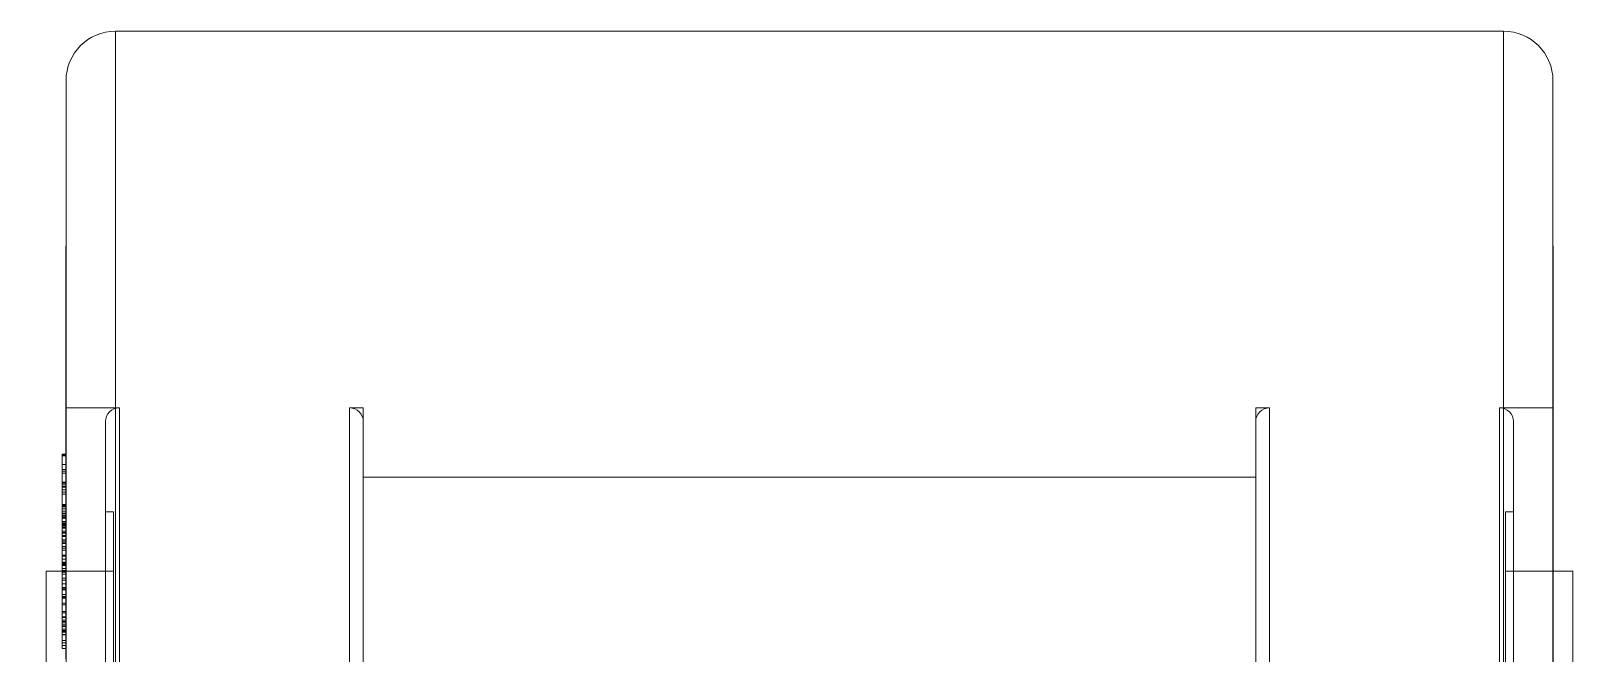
# Model space of a CAD drawing. Header units: millimetres. Extents: x -50460 to 50460, y -35640 to 35640.
# Drawn here: x -35182 to -35103.5, y 26538 to 26569.4 of the extents above; entities that cross this region are included whole.
import ezdxf

# ---------------------------------------------------------------- set-up
doc = ezdxf.new("R2010")
doc.units = ezdxf.units.MM
doc.set_wipeout_variables(frame=1)
for name, color, linetype, lineweight in [('EB0', 7, 'Continuous', 15), ('尺寸线层', 4, 'Continuous', 18), ('粗实线层', 7, 'Continuous', 15), ('粗实线层_1', 7, 'Continuous', 15), ('细实线层', 3, 'Continuous', 18)]:
    doc.layers.add(name, color=color, linetype=linetype, lineweight=lineweight)

# ---------------------------------------------------------------- blocks, each defined once
blk = doc.blocks.new('*X958')
at = {"layer": '粗实线层'}
for p, q in [((3.51, 42.5), (3.51, 85)), ((3.51, 85), (3.51, 42.5)), ((73.49, 85), (3.51, 85)), ((73.49, 42.5), (73.49, 85)), ((73.49, 85), (73.49, 42.5)), ((1.01, 42.5), (1.01, 82.5)), ((75.99, 82.5), (75.99, 42.5)), ((1, 74.15), (1, 63.653)), ((1.01, 74.15), (1, 74.15)), ((76, 74.15), (75.99, 74.15)), ((76, 74.15), (76, 42.5)), ((3.7, 66), (1, 66)), ((3.7, 66), (3.7, 42.5)), ((15.3, 42.5), (15.3, 66)), ((16, 66), (15.3, 66)), ((16, 66), (16, 42.5)), ((61, 66), (61, 42.5)), ((61.7, 66), (61, 66)), ((61.7, 66), (61.7, 42.5)), ((73.3, 42.5), (73.3, 66)), ((76, 66), (73.3, 66)), ((3, 42.5), (3, 65.3)), ((74, 65.3), (74, 42.5)), ((0.81, 63.653), (0.81, 63.652)), ((0.81, 63.653), (0.827, 63.653)), ((0.81, 63.652), (0.81, 63.651)), ((0.81, 63.651), (0.81, 63.648)), ((0.81, 63.648), (0.81, 63.644)), ((0.81, 63.644), (0.81, 63.639)), ((0.81, 63.639), (0.81, 63.634)), ((0.81, 63.634), (0.81, 63.627)), ((0.81, 63.627), (0.81, 63.62)), ((0.81, 63.62), (0.81, 63.612)), ((0.81, 63.612), (0.81, 63.604)), ((0.81, 63.607), (1.01, 63.607)), ((0.81, 63.604), (0.81, 63.595)), ((0.81, 63.595), (0.81, 63.586)), ((0.81, 63.586), (0.81, 63.576)), ((0.827, 63.653), (0.843, 63.653)), ((0.843, 63.653), (0.86, 63.653)), ((0.86, 63.653), (0.877, 63.653)), ((0.877, 63.653), (0.893, 63.653)), ((0.893, 63.653), (0.91, 63.653)), ((0.91, 63.653), (0.927, 63.653)), ((0.927, 63.653), (0.943, 63.653)), ((0.943, 63.653), (0.96, 63.653)), ((0.96, 63.653), (0.977, 63.653)), ((0.977, 63.653), (0.993, 63.653)), ((0.993, 63.653), (1.01, 63.653)), ((1, 63.653), (1, 53.858)), ((0.81, 63.576), (0.81, 63.567)), ((0.81, 63.567), (1.01, 63.567)), ((0.81, 63.567), (0.81, 62.25)), ((0.81, 63.134), (1.01, 63.134)), ((0.81, 62.883), (0.81, 62.883)), ((0.81, 62.883), (0.81, 62.881)), ((0.81, 62.883), (0.827, 62.883)), ((0.81, 62.881), (0.81, 62.879)), ((0.81, 62.88), (1.01, 62.88)), ((0.81, 62.879), (0.81, 62.876)), ((0.81, 62.876), (0.81, 62.872)), ((0.81, 62.872), (0.81, 62.867)), ((0.81, 62.867), (0.81, 62.861)), ((0.81, 62.861), (0.81, 62.854)), ((0.81, 62.854), (0.81, 62.847)), ((0.81, 62.847), (0.81, 62.838)), ((0.81, 62.838), (0.81, 62.828)), ((0.81, 62.828), (0.81, 62.818)), ((0.81, 62.818), (0.81, 62.806)), ((0.81, 62.806), (0.81, 62.794)), ((0.81, 62.801), (1.01, 62.801)), ((0.827, 62.883), (0.843, 62.883)), ((0.843, 62.883), (0.86, 62.883)), ((0.86, 62.883), (0.877, 62.883)), ((0.877, 62.883), (0.893, 62.883)), ((0.893, 62.883), (0.91, 62.883)), ((0.91, 62.883), (0.927, 62.883)), ((0.927, 62.883), (0.943, 62.883)), ((0.943, 62.883), (0.96, 62.883)), ((0.96, 62.883), (0.977, 62.883)), ((0.977, 62.883), (0.993, 62.883)), ((0.993, 62.883), (1.01, 62.883)), ((0.81, 62.794), (0.81, 62.781)), ((0.81, 62.781), (0.81, 62.767)), ((0.81, 62.767), (0.81, 62.753)), ((0.81, 62.753), (0.81, 62.737)), ((0.81, 62.737), (0.81, 62.721)), ((0.81, 62.721), (0.81, 62.705)), ((0.81, 62.705), (0.81, 62.705)), ((0.81, 62.705), (1.01, 62.705)), ((0.81, 62.705), (0.81, 62.687)), ((0.81, 62.687), (0.81, 62.669)), ((0.81, 62.669), (0.81, 62.65)), ((0.81, 62.65), (0.81, 62.63)), ((0.81, 62.63), (0.81, 62.61)), ((0.81, 62.61), (0.81, 62.59)), ((0.81, 62.59), (0.81, 62.569)), ((0.81, 62.569), (0.81, 62.548)), ((0.81, 62.548), (0.81, 62.526)), ((0.81, 62.526), (0.81, 62.505)), ((0.81, 62.505), (0.81, 62.483)), ((0.81, 62.483), (0.81, 62.461)), ((0.81, 62.461), (0.81, 62.439)), ((0.81, 62.439), (0.81, 62.418)), ((0.81, 62.418), (0.81, 62.396)), ((0.81, 62.396), (0.81, 62.375)), ((0.81, 62.375), (0.81, 62.353)), ((0.81, 62.353), (0.81, 62.332)), ((0.81, 62.332), (0.81, 62.311)), ((0.81, 62.311), (0.81, 62.291)), ((0.81, 62.291), (0.81, 62.271)), ((0.81, 62.271), (0.81, 62.251)), ((0.81, 62.251), (0.81, 62.232)), ((0.81, 62.25), (1.01, 62.25)), ((0.81, 62.25), (0.81, 62.241)), ((0.81, 62.241), (0.81, 62.232)), ((0.81, 62.232), (0.81, 62.214)), ((0.81, 62.232), (0.81, 62.222)), ((0.81, 62.222), (0.81, 62.212)), ((0.81, 62.214), (0.81, 62.196)), ((0.81, 62.212), (0.81, 62.202)), ((0.81, 62.203), (1.01, 62.203)), ((0.81, 62.202), (0.81, 62.192)), ((0.81, 62.196), (0.81, 62.179)), ((0.81, 62.192), (0.81, 62.181)), ((0.81, 62.181), (0.81, 62.171)), ((0.81, 62.179), (0.81, 62.163)), ((0.81, 62.171), (0.81, 62.16)), ((0.81, 62.163), (0.81, 62.147)), ((0.81, 62.16), (0.81, 62.149)), ((0.81, 62.149), (0.81, 62.137)), ((0.81, 62.147), (0.81, 62.133)), ((0.81, 62.137), (0.81, 62.126)), ((0.81, 62.133), (0.81, 62.119)), ((0.81, 62.126), (0.81, 62.115)), ((0.81, 62.119), (0.81, 62.106)), ((0.81, 62.115), (0.81, 62.104)), ((0.81, 62.106), (0.81, 62.106)), ((0.81, 62.106), (1.01, 62.106)), ((0.81, 62.106), (0.81, 62.094)), ((0.81, 62.104), (0.81, 62.093)), ((0.81, 62.094), (0.81, 62.083)), ((0.81, 62.093), (0.81, 62.082)), ((0.81, 62.083), (0.81, 62.073)), ((0.81, 62.082), (0.81, 62.072)), ((0.81, 62.073), (0.81, 62.064)), ((0.81, 62.072), (0.81, 62.062)), ((0.81, 62.064), (0.81, 62.056)), ((0.81, 62.062), (0.81, 62.052)), ((0.81, 62.056), (0.81, 62.048)), ((0.81, 62.052), (0.81, 62.043)), ((0.81, 62.048), (0.81, 62.042)), ((0.81, 62.043), (0.81, 62.034)), ((0.81, 62.042), (0.81, 62.036)), ((0.81, 62.036), (0.81, 62.032)), ((0.81, 62.034), (0.81, 62.026)), ((0.81, 62.032), (0.81, 62.028)), ((0.81, 62.028), (0.81, 62.026)), ((0.81, 62.026), (0.81, 62.024)), ((0.81, 62.026), (0.81, 62.018)), ((0.81, 62.024), (0.81, 62.024)), ((0.81, 62.024), (0.827, 62.024)), ((0.81, 62.018), (0.81, 62.01)), ((0.827, 62.024), (0.843, 62.024)), ((0.843, 62.024), (0.86, 62.024)), ((0.86, 62.024), (0.877, 62.024)), ((0.877, 62.024), (0.893, 62.024)), ((0.893, 62.024), (0.91, 62.024)), ((0.91, 62.024), (0.927, 62.024)), ((0.927, 62.024), (0.943, 62.024)), ((0.943, 62.024), (0.96, 62.024)), ((0.96, 62.024), (0.977, 62.024)), ((0.977, 62.024), (0.993, 62.024)), ((0.993, 62.024), (1.01, 62.024)), ((16, 62.5), (16, 42.5)), ((61, 62.5), (16, 62.5)), ((61, 42.5), (61, 62.5)), ((0.81, 62.01), (0.81, 62.003)), ((0.81, 62.003), (0.81, 61.996)), ((0.81, 61.996), (0.81, 61.989)), ((0.81, 61.989), (1.01, 61.989)), ((0.81, 61.989), (0.81, 61.043)), ((0.81, 61.863), (1.01, 61.863)), ((0.81, 61.74), (0.81, 61.74)), ((0.81, 61.74), (1.01, 61.74)), ((0.81, 61.739), (0.827, 61.739)), ((0.81, 61.643), (1.01, 61.643)), ((0.81, 61.643), (0.81, 60.776)), ((0.827, 61.739), (0.843, 61.739)), ((0.843, 61.739), (0.86, 61.739)), ((0.86, 61.739), (0.877, 61.739)), ((0.877, 61.739), (0.893, 61.739)), ((0.893, 61.739), (0.91, 61.739)), ((0.91, 61.739), (0.927, 61.739)), ((0.927, 61.739), (0.943, 61.739)), ((0.943, 61.739), (0.96, 61.739)), ((0.96, 61.739), (0.977, 61.739)), ((0.977, 61.739), (0.993, 61.739)), ((0.993, 61.739), (1.01, 61.739)), ((0.81, 61.113), (1.01, 61.113)), ((0.81, 61.084), (1.01, 61.084)), ((0.81, 61.043), (0.81, 61.043)), ((0.81, 61.043), (1.01, 61.043)), ((0.81, 61.043), (0.81, 61.036)), ((0.81, 61.036), (0.81, 61.03)), ((0.81, 61.03), (0.81, 61.024)), ((0.81, 61.024), (0.81, 61.018)), ((0.81, 61.018), (0.81, 61.013)), ((0.81, 61.013), (0.81, 61.008)), ((0.81, 61.008), (0.81, 61.004)), ((0.81, 61.004), (0.81, 61.001)), ((0.81, 61.001), (0.81, 60.999)), ((0.81, 60.999), (0.81, 60.997)), ((0.81, 60.997), (0.81, 60.996)), ((0.81, 60.996), (0.827, 60.996)), ((0.81, 60.902), (0.81, 60.902)), ((0.81, 60.902), (1.01, 60.902)), ((0.81, 60.776), (1.01, 60.776)), ((0.81, 60.776), (0.81, 60.758)), ((0.81, 60.758), (0.81, 60.739)), ((0.81, 60.739), (0.81, 60.719)), ((0.81, 60.719), (0.81, 60.699)), ((0.81, 60.699), (0.81, 60.679)), ((0.81, 60.685), (1.01, 60.685)), ((0.81, 60.679), (0.81, 60.658)), ((0.81, 60.671), (1.01, 60.671)), ((0.81, 60.658), (0.81, 60.637)), ((0.81, 60.637), (0.81, 60.616)), ((0.81, 60.616), (0.81, 60.595)), ((0.81, 60.595), (0.81, 60.574)), ((0.81, 60.575), (1.01, 60.575)), ((0.81, 60.574), (0.81, 60.553)), ((0.81, 60.553), (0.81, 60.532)), ((0.81, 60.548), (1.01, 60.548)), ((0.81, 60.532), (0.81, 60.511)), ((0.81, 60.511), (0.81, 60.49)), ((0.81, 60.49), (0.81, 60.47)), ((0.81, 60.474), (0.81, 60.474)), ((0.81, 60.474), (1.01, 60.474)), ((0.81, 60.47), (0.81, 60.449)), ((0.81, 60.449), (0.81, 60.429)), ((0.827, 60.996), (0.843, 60.996)), ((0.843, 60.996), (0.86, 60.996)), ((0.86, 60.996), (0.877, 60.996)), ((0.877, 60.996), (0.893, 60.996)), ((0.893, 60.996), (0.91, 60.996)), ((0.91, 60.996), (0.927, 60.996)), ((0.927, 60.996), (0.943, 60.996)), ((0.943, 60.996), (0.96, 60.996)), ((0.96, 60.996), (0.977, 60.996)), ((0.977, 60.996), (0.993, 60.996)), ((0.993, 60.996), (1.01, 60.996)), ((1.01, 60.685), (1.01, 61.113)), ((1.01, 60.661), (1.01, 60.685)), ((1.01, 60.635), (1.01, 60.661)), ((1.01, 60.609), (1.01, 60.635)), ((1.01, 60.584), (1.01, 60.609)), ((1.01, 60.564), (1.01, 60.584)), ((1.01, 60.548), (1.01, 60.564)), ((1.01, 60.443), (1.01, 60.548)), ((3.4, 60.75), (3, 60.75)), ((3.4, 60.75), (3.4, 42.5)), ((73.6, 42.5), (73.6, 60.75)), ((74, 60.75), (73.6, 60.75)), ((0.81, 60.445), (0.81, 60.445)), ((0.81, 60.445), (1.01, 60.445)), ((0.81, 60.443), (1.01, 60.443)), ((0.81, 60.429), (0.81, 60.41)), ((0.81, 60.423), (0.827, 60.423)), ((0.81, 60.41), (0.81, 60.391)), ((0.81, 60.391), (0.81, 60.372)), ((0.81, 60.372), (0.81, 60.355)), ((0.81, 60.355), (0.81, 60.338)), ((0.81, 60.338), (0.81, 60.322)), ((0.81, 60.322), (0.81, 60.306)), ((0.81, 60.306), (0.81, 60.292)), ((0.81, 60.292), (0.81, 60.279)), ((0.81, 60.279), (0.81, 60.267)), ((0.81, 60.267), (1.01, 60.267)), ((0.81, 60.267), (0.81, 60.139)), ((0.81, 60.201), (1.01, 60.201)), ((0.81, 60.139), (1.01, 60.139)), ((0.81, 60.139), (0.81, 60.129)), ((0.81, 60.129), (1.01, 60.129)), ((0.81, 60.129), (0.81, 59.782)), ((0.81, 60.129), (0.81, 60.118)), ((0.81, 60.118), (0.81, 60.108)), ((0.81, 60.108), (0.81, 60.099)), ((0.81, 60.099), (0.81, 60.09)), ((0.81, 60.093), (1.01, 60.093)), ((0.81, 60.09), (0.81, 60.081)), ((0.81, 60.081), (0.81, 60.073)), ((0.81, 60.073), (0.81, 60.066)), ((0.81, 60.066), (0.81, 60.059)), ((0.81, 60.064), (1.01, 60.064)), ((0.81, 60.059), (0.81, 60.053)), ((0.81, 60.053), (0.81, 60.048)), ((0.81, 60.048), (0.81, 60.044)), ((0.81, 60.044), (0.81, 60.041)), ((0.81, 60.041), (0.81, 60.04)), ((0.81, 60.04), (0.81, 60.022)), ((0.81, 60.04), (0.827, 60.04)), ((0.81, 60.022), (0.81, 60.004)), ((0.81, 60.004), (0.81, 59.987)), ((0.81, 59.987), (0.81, 59.969)), ((0.81, 59.975), (0.81, 59.975)), ((0.81, 59.975), (1.01, 59.975)), ((0.81, 59.969), (0.81, 59.952)), ((0.81, 59.952), (0.81, 59.935)), ((0.81, 59.944), (1.01, 59.944)), ((0.81, 59.935), (0.81, 59.918)), ((0.81, 59.924), (0.827, 59.924)), ((0.81, 59.918), (0.81, 59.902)), ((0.81, 59.902), (0.81, 59.887)), ((0.81, 59.887), (0.81, 59.872)), ((0.81, 59.872), (0.81, 59.857)), ((0.81, 59.857), (0.81, 59.843)), ((0.81, 59.843), (0.81, 59.829)), ((0.81, 59.829), (0.81, 59.815)), ((0.81, 59.815), (0.81, 59.802)), ((0.81, 59.802), (0.81, 59.789)), ((0.81, 59.789), (0.81, 59.777)), ((0.81, 59.782), (1.01, 59.782)), ((0.81, 59.782), (0.81, 58.809)), ((0.81, 59.777), (0.81, 59.765)), ((0.81, 59.765), (0.81, 59.753)), ((0.81, 59.753), (0.81, 59.743)), ((0.81, 59.743), (0.81, 59.732)), ((0.81, 59.732), (0.81, 59.722)), ((0.81, 59.722), (0.81, 59.712)), ((0.81, 59.712), (0.81, 59.712)), ((0.81, 59.712), (1.01, 59.712)), ((0.81, 59.712), (0.81, 59.56)), ((0.81, 59.674), (1.01, 59.674)), ((0.827, 60.423), (0.843, 60.423)), ((0.827, 60.04), (0.843, 60.04)), ((0.827, 59.924), (0.843, 59.924)), ((0.843, 60.423), (0.86, 60.423)), ((0.843, 60.04), (0.86, 60.04)), ((0.843, 59.924), (0.86, 59.924)), ((0.86, 60.423), (0.877, 60.423)), ((0.86, 60.04), (0.877, 60.04)), ((0.86, 59.924), (0.877, 59.924)), ((0.877, 60.423), (0.893, 60.423)), ((0.877, 60.04), (0.893, 60.04)), ((0.877, 59.924), (0.893, 59.924)), ((0.893, 60.423), (0.91, 60.423)), ((0.893, 60.04), (0.91, 60.04)), ((0.893, 59.924), (0.91, 59.924)), ((0.91, 60.423), (0.927, 60.423)), ((0.91, 60.04), (0.927, 60.04)), ((0.91, 59.924), (0.927, 59.924)), ((0.927, 60.423), (0.943, 60.423)), ((0.927, 60.04), (0.943, 60.04)), ((0.927, 59.924), (0.943, 59.924)), ((0.943, 60.423), (0.96, 60.423)), ((0.943, 60.04), (0.96, 60.04)), ((0.943, 59.924), (0.96, 59.924)), ((0.96, 60.423), (0.977, 60.423)), ((0.96, 60.04), (0.977, 60.04)), ((0.96, 59.924), (0.977, 59.924)), ((0.977, 60.423), (0.993, 60.423)), ((0.977, 60.04), (0.993, 60.04)), ((0.977, 59.924), (0.993, 59.924)), ((0.993, 60.423), (1.01, 60.423)), ((0.993, 60.04), (1.01, 60.04)), ((0.993, 59.924), (1.01, 59.924)), ((1.01, 60.44), (1.01, 60.443)), ((1.01, 60.437), (1.01, 60.44)), ((1.01, 60.434), (1.01, 60.437)), ((1.01, 60.431), (1.01, 60.434)), ((1.01, 60.429), (1.01, 60.431)), ((1.01, 60.427), (1.01, 60.429)), ((1.01, 60.425), (1.01, 60.427)), ((1.01, 60.424), (1.01, 60.425)), ((1.01, 60.423), (1.01, 60.424)), ((1.01, 60.423), (1.01, 60.423)), ((1.01, 60.201), (1.01, 60.423)), ((1.01, 60.196), (1.01, 60.201)), ((1.01, 60.19), (1.01, 60.196)), ((1.01, 60.185), (1.01, 60.19)), ((1.01, 60.18), (1.01, 60.185)), ((1.01, 60.174), (1.01, 60.18)), ((1.01, 60.169), (1.01, 60.174)), ((1.01, 60.163), (1.01, 60.169)), ((1.01, 60.157), (1.01, 60.163)), ((1.01, 60.151), (1.01, 60.157)), ((1.01, 60.146), (1.01, 60.151)), ((1.01, 60.14), (1.01, 60.146)), ((1.01, 60.134), (1.01, 60.14)), ((1.01, 60.128), (1.01, 60.134)), ((1.01, 60.122), (1.01, 60.128)), ((1.01, 60.116), (1.01, 60.122)), ((1.01, 60.111), (1.01, 60.116)), ((1.01, 60.105), (1.01, 60.111)), ((1.01, 60.1), (1.01, 60.105)), ((1.01, 60.095), (1.01, 60.1)), ((1.01, 60.091), (1.01, 60.095)), ((1.01, 60.086), (1.01, 60.091)), ((1.01, 60.082), (1.01, 60.086)), ((1.01, 60.078), (1.01, 60.082)), ((1.01, 60.074), (1.01, 60.078)), ((1.01, 60.071), (1.01, 60.074)), ((1.01, 60.067), (1.01, 60.071)), ((1.01, 60.064), (1.01, 60.067)), ((1.01, 59.944), (1.01, 60.064)), ((1.01, 59.939), (1.01, 59.944)), ((1.01, 59.934), (1.01, 59.939)), ((1.01, 59.93), (1.01, 59.934)), ((1.01, 59.927), (1.01, 59.93)), ((1.01, 59.925), (1.01, 59.927)), ((1.01, 59.924), (1.01, 59.925)), ((0.81, 59.56), (0.81, 59.56)), ((0.81, 59.56), (1.01, 59.56)), ((0.81, 59.56), (0.81, 59.556)), ((0.81, 59.556), (0.81, 59.551)), ((0.81, 59.551), (0.81, 59.547)), ((0.81, 59.547), (0.81, 59.542)), ((0.81, 59.542), (0.81, 59.538)), ((0.81, 59.538), (0.81, 59.535)), ((0.81, 59.535), (1.01, 59.535)), ((0.81, 59.535), (0.81, 59.187)), ((0.81, 59.509), (0.827, 59.509)), ((0.81, 59.34), (1.01, 59.34)), ((0.81, 59.262), (0.81, 59.262)), ((0.81, 59.262), (1.01, 59.262)), ((0.81, 59.262), (0.81, 58.914)), ((0.81, 59.187), (1.01, 59.187)), ((0.81, 59.187), (0.81, 58.992)), ((0.81, 59.156), (1.01, 59.156)), ((0.81, 58.992), (1.01, 58.992)), ((0.81, 58.914), (1.01, 58.914)), ((0.81, 58.914), (0.81, 58.214)), ((0.827, 59.509), (0.843, 59.509)), ((0.843, 59.509), (0.86, 59.509)), ((0.86, 59.509), (0.877, 59.509)), ((0.877, 59.509), (0.893, 59.509)), ((0.893, 59.509), (0.91, 59.509)), ((0.91, 59.509), (0.927, 59.509)), ((0.927, 59.509), (0.943, 59.509)), ((0.943, 59.509), (0.96, 59.509)), ((0.96, 59.509), (0.977, 59.509)), ((0.977, 59.509), (0.993, 59.509)), ((0.993, 59.509), (1.01, 59.509)), ((0.81, 58.809), (0.81, 58.809)), ((0.81, 58.809), (1.01, 58.809)), ((0.81, 58.561), (1.01, 58.561)), ((0.81, 58.551), (0.81, 58.551)), ((0.81, 58.551), (0.81, 58.55)), ((0.81, 58.551), (0.827, 58.551)), ((0.81, 58.55), (0.81, 58.548)), ((0.81, 58.548), (0.81, 58.545)), ((0.81, 58.545), (0.81, 58.542)), ((0.81, 58.542), (0.81, 58.538)), ((0.81, 58.538), (0.81, 58.534)), ((0.81, 58.534), (0.81, 58.529)), ((0.81, 58.529), (0.81, 58.523)), ((0.81, 58.523), (0.81, 58.517)), ((0.81, 58.517), (0.81, 58.51)), ((0.81, 58.513), (1.01, 58.513)), ((0.81, 58.51), (0.81, 58.503)), ((0.81, 58.503), (0.81, 58.495)), ((0.81, 58.495), (0.81, 58.486)), ((0.81, 58.486), (0.81, 58.476)), ((0.81, 58.476), (0.81, 58.466)), ((0.81, 58.466), (0.81, 58.456)), ((0.81, 58.456), (0.81, 58.444)), ((0.81, 58.444), (0.81, 58.433)), ((0.81, 58.433), (0.81, 58.42)), ((0.81, 58.42), (0.81, 58.408)), ((0.81, 58.408), (0.81, 58.395)), ((0.81, 58.395), (0.81, 58.381)), ((0.81, 58.381), (0.81, 58.368)), ((0.81, 58.368), (1.01, 58.368)), ((0.81, 58.368), (0.81, 57.784)), ((0.81, 58.214), (0.81, 58.214)), ((0.81, 58.214), (1.01, 58.214)), ((0.81, 58.164), (1.01, 58.164)), ((0.81, 58.105), (0.827, 58.105)), ((0.81, 58.09), (0.81, 58.09)), ((0.81, 58.09), (1.01, 58.09)), ((0.827, 58.551), (0.843, 58.551)), ((0.827, 58.105), (0.843, 58.105)), ((0.843, 58.551), (0.86, 58.551)), ((0.843, 58.105), (0.86, 58.105)), ((0.86, 58.551), (0.877, 58.551)), ((0.86, 58.105), (0.877, 58.105)), ((0.877, 58.551), (0.893, 58.551)), ((0.877, 58.105), (0.893, 58.105)), ((0.893, 58.551), (0.91, 58.551)), ((0.893, 58.105), (0.91, 58.105)), ((0.91, 58.551), (0.927, 58.551)), ((0.91, 58.105), (0.927, 58.105)), ((0.927, 58.551), (0.943, 58.551)), ((0.927, 58.105), (0.943, 58.105)), ((0.943, 58.551), (0.96, 58.551)), ((0.943, 58.105), (0.96, 58.105)), ((0.96, 58.551), (0.977, 58.551)), ((0.96, 58.105), (0.977, 58.105)), ((0.977, 58.551), (0.993, 58.551)), ((0.977, 58.105), (0.993, 58.105)), ((0.993, 58.551), (1.01, 58.551)), ((0.993, 58.105), (1.01, 58.105)), ((0, 57.75), (0, 42.5)), ((0.81, 57.75), (0, 57.75)), ((0.81, 58.045), (1.01, 58.045)), ((0.81, 57.884), (0.81, 57.884)), ((0.81, 57.884), (1.01, 57.884)), ((0.81, 57.784), (1.01, 57.784)), ((0.81, 57.784), (0.81, 57.605)), ((0.81, 57.77), (1.01, 57.77)), ((0.81, 57.77), (0.81, 57.409)), ((3.4, 57.75), (0.81, 57.75)), ((0.81, 57.748), (0.81, 57.748)), ((0.81, 57.748), (1.01, 57.748)), ((0.81, 57.708), (1.01, 57.708)), ((0.81, 57.605), (0.81, 57.308)), ((0.81, 57.605), (0.81, 57.605)), ((0.81, 57.605), (1.01, 57.605)), ((0.81, 57.409), (1.01, 57.409)), ((0.81, 57.409), (0.81, 56.572)), ((0.81, 57.308), (0.81, 57.308)), ((0.81, 57.308), (1.01, 57.308)), ((0.81, 57.308), (0.81, 57.124)), ((76, 57.75), (73.6, 57.75)), ((77, 57.75), (76, 57.75)), ((77, 57.75), (77, 42.5)), ((0.81, 57.124), (0.81, 57.124)), ((0.81, 57.124), (1.01, 57.124)), ((0.81, 56.934), (1.01, 56.934)), ((0.81, 56.867), (0.81, 56.864)), ((0.81, 56.867), (0.827, 56.867)), ((0.81, 56.864), (0.81, 56.861)), ((0.81, 56.861), (0.81, 56.857)), ((0.81, 56.857), (0.81, 56.853)), ((0.81, 56.853), (0.81, 56.848)), ((0.81, 56.848), (0.81, 56.844)), ((0.81, 56.844), (0.81, 56.839)), ((0.81, 56.839), (0.81, 56.835)), ((0.81, 56.835), (0.81, 56.83)), ((0.81, 56.83), (0.81, 56.826)), ((0.81, 56.826), (0.81, 56.821)), ((0.81, 56.821), (0.81, 56.817)), ((0.81, 56.817), (0.81, 56.812)), ((0.81, 56.812), (0.81, 56.807)), ((0.81, 56.807), (1.01, 56.807)), ((0.81, 56.807), (0.81, 56.4)), ((0.81, 56.572), (0.81, 56.572)), ((0.81, 56.572), (1.01, 56.572)), ((0.827, 56.867), (0.843, 56.867)), ((0.843, 56.867), (0.86, 56.867)), ((0.86, 56.867), (0.877, 56.867)), ((0.877, 56.867), (0.893, 56.867)), ((0.893, 56.867), (0.91, 56.867)), ((0.91, 56.867), (0.927, 56.867)), ((0.927, 56.867), (0.943, 56.867)), ((0.943, 56.867), (0.96, 56.867)), ((0.96, 56.867), (0.977, 56.867)), ((0.977, 56.867), (0.993, 56.867)), ((0.993, 56.867), (1.01, 56.867)), ((0.81, 56.478), (1.01, 56.478)), ((0.81, 56.422), (1.01, 56.422)), ((0.81, 56.422), (0.81, 56.055)), ((0.81, 56.4), (0.81, 55.718)), ((0.81, 56.4), (0.81, 56.4)), ((0.81, 56.4), (1.01, 56.4)), ((0.81, 56.134), (1.01, 56.134)), ((0.81, 56.055), (1.01, 56.055)), ((0.81, 56.055), (0.81, 55.285)), ((0.81, 55.718), (0.81, 55.718)), ((0.81, 55.718), (1.01, 55.718)), ((0.81, 55.652), (1.01, 55.652)), ((0.81, 55.445), (0.81, 55.444)), ((0.81, 55.445), (0.827, 55.445)), ((0.81, 55.444), (0.81, 55.443)), ((0.81, 55.443), (0.81, 55.441)), ((0.81, 55.441), (0.81, 55.438)), ((0.81, 55.438), (0.81, 55.435)), ((0.81, 55.435), (0.81, 55.431)), ((0.81, 55.431), (0.81, 55.426)), ((0.81, 55.426), (0.81, 55.42)), ((0.81, 55.421), (1.01, 55.421)), ((0.81, 55.42), (0.81, 55.414)), ((0.81, 55.414), (0.81, 55.407)), ((0.81, 55.407), (0.81, 55.4)), ((0.81, 55.4), (0.81, 55.392)), ((0.81, 55.392), (0.81, 55.383)), ((0.81, 55.383), (0.81, 55.374)), ((0.81, 55.374), (0.81, 55.364)), ((0.81, 55.364), (0.81, 55.354)), ((0.81, 55.354), (0.81, 55.343)), ((0.81, 55.343), (0.81, 55.331)), ((0.81, 55.331), (0.81, 55.319)), ((0.81, 55.319), (0.81, 55.307)), ((0.81, 55.307), (0.81, 55.294)), ((0.81, 55.294), (0.81, 55.28)), ((0.81, 55.285), (0.81, 55.285)), ((0.81, 55.285), (1.01, 55.285)), ((0.81, 55.28), (0.81, 55.266)), ((0.81, 55.266), (0.81, 55.252)), ((0.81, 55.252), (0.81, 55.237)), ((0.81, 55.237), (0.81, 55.223)), ((0.81, 55.223), (1.01, 55.223)), ((0.81, 55.223), (0.81, 54.705)), ((0.81, 55.144), (1.01, 55.144)), ((0.81, 55.055), (0.827, 55.055)), ((0.81, 55.048), (0.81, 55.048)), ((0.81, 55.048), (1.01, 55.048)), ((0.81, 54.987), (1.01, 54.987)), ((0.81, 54.971), (0.81, 54.971)), ((0.81, 54.971), (1.01, 54.971)), ((0.827, 55.445), (0.843, 55.445)), ((0.827, 55.055), (0.843, 55.055)), ((0.843, 55.445), (0.86, 55.445)), ((0.843, 55.055), (0.86, 55.055)), ((0.86, 55.445), (0.877, 55.445)), ((0.86, 55.055), (0.877, 55.055)), ((0.877, 55.445), (0.893, 55.445)), ((0.877, 55.055), (0.893, 55.055)), ((0.893, 55.445), (0.91, 55.445)), ((0.893, 55.055), (0.91, 55.055)), ((0.91, 55.445), (0.927, 55.445)), ((0.91, 55.055), (0.927, 55.055)), ((0.927, 55.445), (0.943, 55.445)), ((0.927, 55.055), (0.943, 55.055)), ((0.943, 55.445), (0.96, 55.445)), ((0.943, 55.055), (0.96, 55.055)), ((0.96, 55.445), (0.977, 55.445)), ((0.96, 55.055), (0.977, 55.055)), ((0.977, 55.445), (0.993, 55.445)), ((0.977, 55.055), (0.993, 55.055)), ((0.993, 55.445), (1.01, 55.445)), ((0.993, 55.055), (1.01, 55.055)), ((1.01, 55.054), (1.01, 55.055)), ((1.01, 55.055), (1.01, 55.055)), ((1.01, 55.053), (1.01, 55.054)), ((1.01, 55.054), (1.01, 55.054)), ((1.01, 55.051), (1.01, 55.053)), ((1.01, 55.05), (1.01, 55.051)), ((1.01, 55.048), (1.01, 55.05)), ((1.01, 55.046), (1.01, 55.048)), ((1.01, 55.043), (1.01, 55.046)), ((1.01, 55.041), (1.01, 55.043)), ((1.01, 55.038), (1.01, 55.041)), ((1.01, 55.036), (1.01, 55.038)), ((1.01, 55.032), (1.01, 55.036)), ((1.01, 55.029), (1.01, 55.032)), ((1.01, 55.026), (1.01, 55.029)), ((1.01, 55.022), (1.01, 55.026)), ((1.01, 55.018), (1.01, 55.022)), ((1.01, 55.014), (1.01, 55.018)), ((1.01, 55.01), (1.01, 55.014)), ((1.01, 55.005), (1.01, 55.01)), ((1.01, 55.001), (1.01, 55.005)), ((1.01, 54.996), (1.01, 55.001)), ((1.01, 54.991), (1.01, 54.996)), ((1.01, 54.987), (1.01, 54.991)), ((1.01, 54.686), (1.01, 54.987)), ((0.81, 54.838), (1.01, 54.838)), ((0.81, 54.822), (0.81, 54.822)), ((0.81, 54.822), (1.01, 54.822)), ((0.81, 54.758), (0.81, 54.758)), ((0.81, 54.758), (1.01, 54.758)), ((0.81, 54.705), (1.01, 54.705)), ((0.81, 54.705), (0.81, 54.69)), ((0.81, 54.698), (1.01, 54.698)), ((0.81, 54.69), (0.81, 54.675)), ((0.81, 54.686), (1.01, 54.686)), ((0.81, 54.675), (0.81, 54.66)), ((0.81, 54.66), (0.81, 54.645)), ((0.81, 54.645), (0.81, 54.63)), ((0.81, 54.63), (0.81, 54.615)), ((0.81, 54.615), (0.81, 54.599)), ((0.81, 54.599), (0.81, 54.584)), ((0.81, 54.584), (0.81, 54.568)), ((0.81, 54.568), (0.81, 54.553)), ((0.81, 54.554), (1.01, 54.554)), ((0.81, 54.553), (0.81, 54.537)), ((0.81, 54.541), (1.01, 54.541)), ((0.81, 54.537), (0.81, 54.522)), ((0.81, 54.522), (0.81, 54.507)), ((0.81, 54.507), (0.81, 54.492)), ((0.81, 54.492), (0.81, 54.477)), ((0.81, 54.477), (0.81, 54.462)), ((0.81, 54.462), (0.81, 54.448)), ((0.81, 54.448), (0.81, 54.434)), ((0.81, 54.434), (0.81, 54.42)), ((0.81, 54.42), (0.81, 54.406)), ((0.81, 54.406), (0.81, 54.393)), ((0.81, 54.393), (0.81, 54.38)), ((0.81, 54.38), (0.81, 54.367)), ((0.81, 54.367), (0.81, 54.355)), ((0.81, 54.355), (0.81, 54.344)), ((0.81, 54.344), (0.81, 54.333)), ((0.81, 54.333), (0.81, 54.322)), ((0.81, 54.322), (0.81, 54.312)), ((0.81, 54.312), (0.81, 54.302)), ((0.81, 54.302), (0.81, 54.294)), ((0.81, 54.294), (0.81, 54.285)), ((0.81, 54.285), (0.81, 54.278)), ((0.81, 54.278), (0.81, 54.271)), ((0.81, 54.271), (0.81, 54.264)), ((0.81, 54.264), (0.81, 54.258)), ((0.81, 54.258), (1.01, 54.258)), ((0.81, 54.258), (0.81, 54.133)), ((1.01, 54.68), (1.01, 54.686)), ((1.01, 54.674), (1.01, 54.68)), ((1.01, 54.668), (1.01, 54.674)), ((1.01, 54.662), (1.01, 54.668)), ((1.01, 54.656), (1.01, 54.662)), ((1.01, 54.65), (1.01, 54.656)), ((1.01, 54.644), (1.01, 54.65)), ((1.01, 54.638), (1.01, 54.644)), ((1.01, 54.632), (1.01, 54.638)), ((1.01, 54.626), (1.01, 54.632)), ((1.01, 54.62), (1.01, 54.626)), ((1.01, 54.614), (1.01, 54.62)), ((1.01, 54.608), (1.01, 54.614)), ((1.01, 54.602), (1.01, 54.608)), ((1.01, 54.597), (1.01, 54.602)), ((1.01, 54.592), (1.01, 54.597)), ((1.01, 54.587), (1.01, 54.592)), ((1.01, 54.582), (1.01, 54.587)), ((1.01, 54.578), (1.01, 54.582)), ((1.01, 54.574), (1.01, 54.578)), ((1.01, 54.571), (1.01, 54.574)), ((1.01, 54.567), (1.01, 54.571)), ((1.01, 54.564), (1.01, 54.567)), ((1.01, 54.561), (1.01, 54.564)), ((1.01, 54.559), (1.01, 54.561)), ((1.01, 54.556), (1.01, 54.559)), ((1.01, 54.554), (1.01, 54.556)), ((1.01, 54.541), (1.01, 54.554)), ((0.81, 54.133), (0.81, 54.004)), ((0.81, 54.133), (1.01, 54.133)), ((0.81, 54.004), (1.01, 54.004)), ((0.81, 54.004), (0.81, 53.858)), ((0.81, 53.858), (1.01, 53.858)), ((1, 53.858), (1, 53.309))]:
    blk.add_line(p, q, dxfattribs=at)
for centre, radius, start, end in [((3.51, 82.5), 2.5, 90.00004, 180.00002), ((73.49, 82.5), 2.5, 0, 90), ((3.7, 65.3), 0.7, 89.99992, 179.99753), ((15.3, 65.3), 0.7, 359.99994, 90), ((61.7, 65.3), 0.7, 89.99992, 179.99753), ((73.3, 65.3), 0.7, 359.99994, 90)]:
    blk.add_arc(centre, radius, start, end, dxfattribs=at)
blk = doc.blocks.new('*X950')
at = {"layer": '粗实线层_1'}
blk.add_blockref('*X958', (-171.5, -195.5), dxfattribs=at)
blk.add_wipeout([(-45, -153), (-45, -161.5), (-45, -161.5), (-46.5, -163), (-46.5, -163), (-91, -163), (-91, -163), (-103.5, -163), (-103.5, -163), (-185, -163), (-185, -163), (-185, -170.321), (-185, -170.321), (-196.223, -170.321), (-197.5, -165.99), (-197.499, -166.143), (-197.494, -166.295), (-197.487, -166.448), (-197.477, -166.6), (-197.464, -166.752), (-197.448, -166.904), (-197.429, -167.055), (-197.407, -167.206), (-197.382, -167.357), (-197.355, -167.507), (-197.324, -167.656), (-197.291, -167.805), (-197.255, -167.953), (-197.216, -168.101), (-197.174, -168.248), (-197.129, -168.394), (-197.082, -168.539), (-197.032, -168.683), (-196.979, -168.826), (-196.924, -168.968), (-196.865, -169.109), (-196.804, -169.249), (-196.741, -169.387), (-196.674, -169.525), (-196.606, -169.661), (-196.534, -169.796), (-196.46, -169.929), (-196.383, -170.061), (-196.304, -170.192), (-196.223, -170.321), (-197.5, -165.99), (-197.5, -153), (-197.5, -153), (-197.5, -140.01), (-196.223, -135.679), (-196.304, -135.808), (-196.383, -135.939), (-196.46, -136.071), (-196.534, -136.204), (-196.606, -136.339), (-196.674, -136.475), (-196.741, -136.613), (-196.804, -136.751), (-196.865, -136.891), (-196.924, -137.032), (-196.979, -137.174), (-197.032, -137.317), (-197.082, -137.461), (-197.129, -137.606), (-197.174, -137.752), (-197.216, -137.899), (-197.255, -138.047), (-197.291, -138.195), (-197.324, -138.344), (-197.355, -138.493), (-197.382, -138.643), (-197.407, -138.794), (-197.429, -138.945), (-197.448, -139.096), (-197.464, -139.248), (-197.477, -139.4), (-197.487, -139.552), (-197.494, -139.705), (-197.499, -139.857), (-197.5, -140.01), (-196.223, -135.679), (-185, -135.679), (-185, -135.679), (-185, -143), (-185, -143), (-103.5, -143), (-103.5, -143), (-91, -143), (-91, -143), (-46.5, -143), (-46.5, -143), (-45, -144.5), (-45, -144.5)]).dxf.layer = '粗实线层_1'
blk = doc.blocks.new('*X947')
at = {"layer": 'EB0'}
blk.add_blockref('*X950', (-790, 1048), dxfattribs=at)
blk = doc.blocks.new('*X805')
at = {"layer": '细实线层'}
blk.add_blockref('*X947', (-1515, 4855), dxfattribs=at)

msp = doc.modelspace()

# ---------------------------------------------------------------- block references
at = {"layer": '尺寸线层'}
msp.add_blockref('*X805', (-32704.742, 20776.945), dxfattribs=at)

doc.saveas('drawing.dxf')
